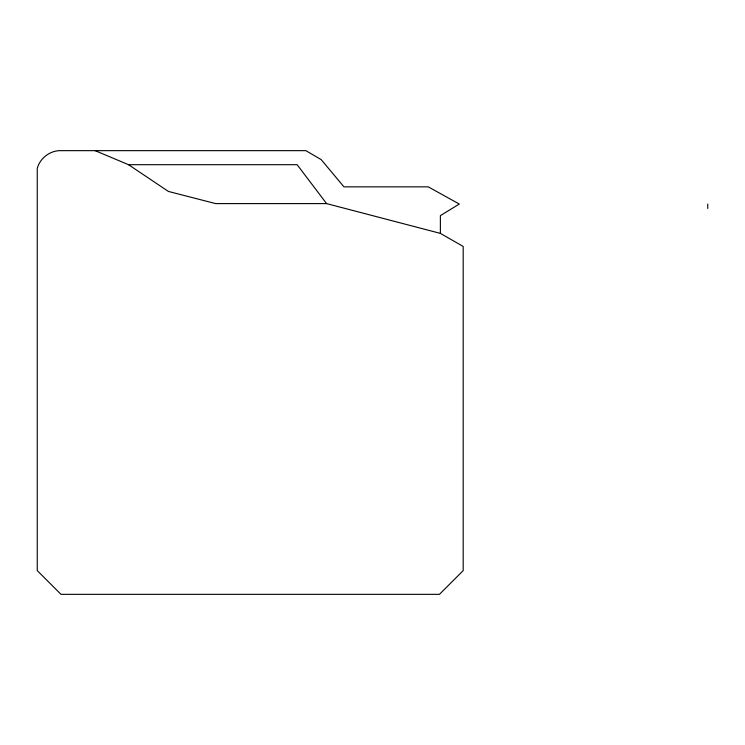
<?xml version="1.0" encoding="UTF-8"?>
<svg xmlns="http://www.w3.org/2000/svg" width="745" height="745" viewBox="0 0 745 745"><rect width="100%" height="100%" fill="white"/><g stroke="black" fill="none" stroke-linecap="round" stroke-linejoin="round"><path stroke-width="1.12" d="M95.155 150.658L128.531 164.692L297.125 164.692L326.589 203.599L440.379 233.381L463.185 246.427L463.185 570.605L439.448 594.342L60.988 594.342L37.25 570.605L37.25 168.361C39.913 158.648 49.049 151.254 59.088 150.658L305.86 150.658L321.188 159.607L343.939 186.846L428.245 186.846L459.293 204.046L440.379 215.631L440.379 233.381M326.589 203.599L215.668 203.599L168.398 191.437L128.531 164.692M707.75 204.046L707.75 208.479"/></g></svg>
